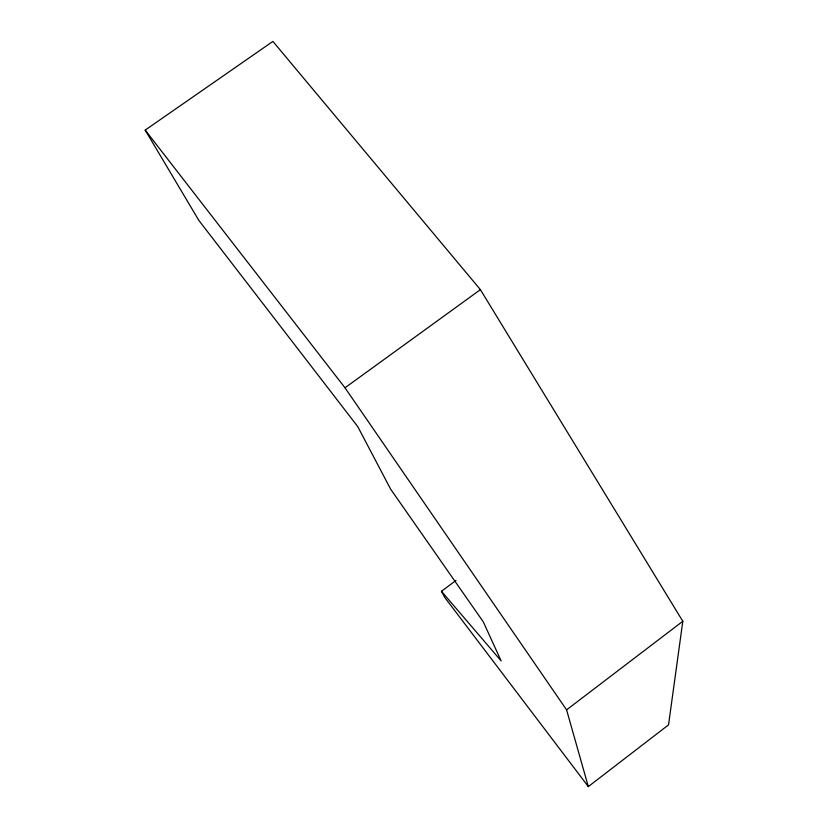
<?xml version="1.0" encoding="UTF-8"?>
<svg xmlns="http://www.w3.org/2000/svg" width="828" height="828" viewBox="0 0 828 828"><rect width="100%" height="100%" fill="white"/><g stroke="black" fill="none" stroke-linecap="round" stroke-linejoin="round"><path stroke-width="1.24" d="M441.459 591.285L501.157 660.941L483.273 621.828L390.557 489.006L357.768 426.617L198.823 220.372L145.19 130.11L272.898 41.4L480.406 289.655L682.81 621.269L668.538 724.873L588.315 786.6L444.698 597.361L441.459 591.285L455.938 580.48M588.315 786.6L566.59 709.855L682.81 621.269M145.19 130.11L345.007 387.794L480.406 289.655M345.007 387.794L566.59 709.855"/></g></svg>
